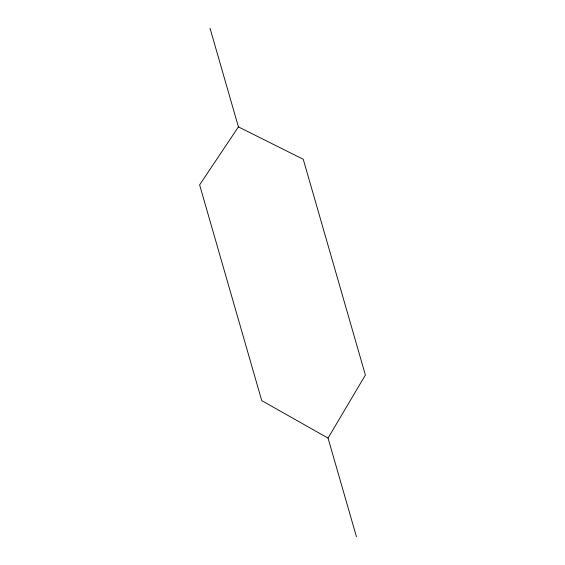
<?xml version="1.0" encoding="UTF-8"?>
<svg xmlns="http://www.w3.org/2000/svg" width="565" height="565" viewBox="0 0 565 565"><rect width="100%" height="100%" fill="white"/><g stroke="black" fill="none" stroke-linecap="round" stroke-linejoin="round"><path stroke-width="0.85" d="M356.451 536.75L328.046 438.108L365.386 375.026L303.257 159.281L238.423 126.892L210.018 28.25M238.423 126.892L199.614 184.882L261.743 400.627L328.046 438.108"/></g></svg>
